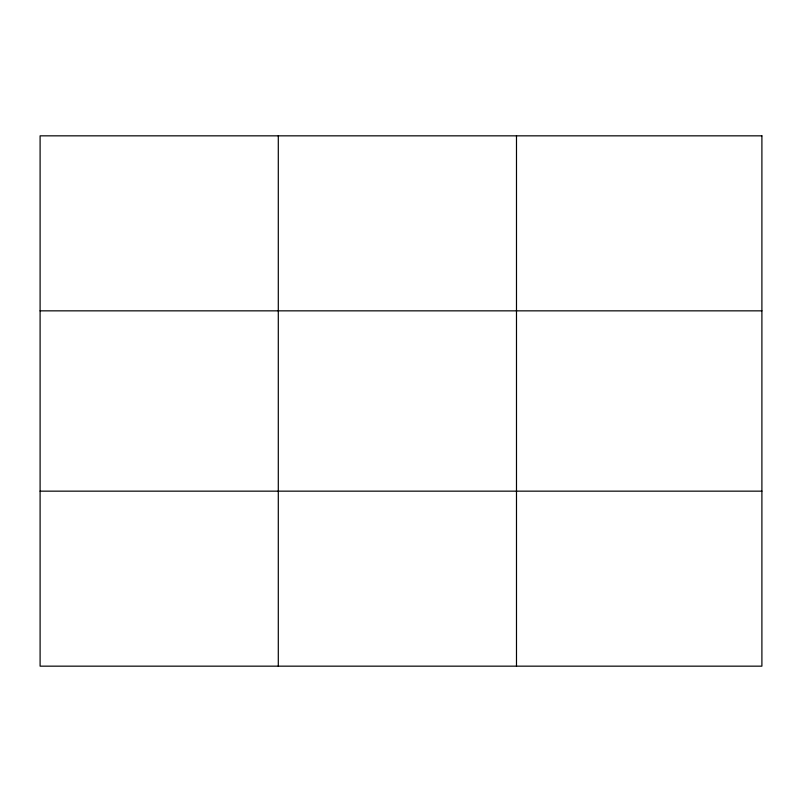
<?xml version="1.0" encoding="UTF-8"?>
<svg xmlns="http://www.w3.org/2000/svg" width="802" height="802" viewBox="0 0 802 802"><rect width="100%" height="100%" fill="white"/><g stroke="black" fill="none" stroke-linecap="round" stroke-linejoin="round"><path stroke-width="1.2" d="M278.294 666.161L278.294 135.839M516.488 666.161L516.488 135.839M40.1 310.845L761.9 310.845M40.1 491.155L761.9 491.155M761.9 135.839L761.9 666.161L40.1 666.161L40.1 135.839L761.9 135.839"/></g></svg>
